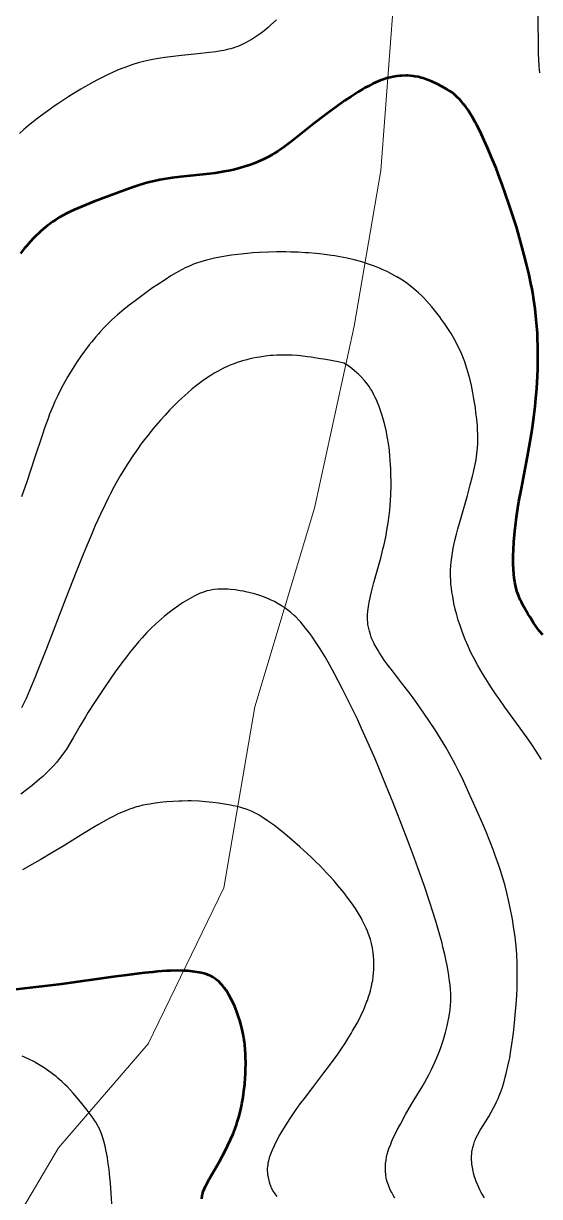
# Model space of a CAD drawing. Header units: metres. Extents: x 545098 to 555652, y 1854398 to 1862642.
# Drawn here: x 547162.6 to 547341.6, y 1859234.2 to 1859641 of the extents above; entities that cross this region are included whole.
import ezdxf

# ---------------------------------------------------------------- set-up
doc = ezdxf.new("R2010")
doc.units = ezdxf.units.M
doc.header["$LTSCALE"] = 6.8
for name, color, linetype, lineweight in [('1', 7, 'Continuous', 25), ('2', 7, 'Continuous', 53), ('52', 7, 'Continuous', 13)]:
    doc.layers.add(name, color=color, linetype=linetype, lineweight=lineweight)

msp = doc.modelspace()

# ---------------------------------------------------------------- linework, layer by layer
at = {"layer": '1'}
for points in [[(547341.6, 1859623.9), (547341.43, 1859626.17), (547341.31, 1859628.61), (547341.25, 1859630.35), (547341.16, 1859634.1), (547340.95, 1859649.24)], [(547250.34, 1859642.22), (547248.41, 1859640.48), (547247.45, 1859639.66), (547246.03, 1859638.49), (547244.63, 1859637.41), (547243.26, 1859636.44), (547241.94, 1859635.58), (547240.65, 1859634.82), (547239.8, 1859634.37), (547238.14, 1859633.57), (547236.91, 1859633.07), (547236.1, 1859632.77), (547235.56, 1859632.59), (547234.49, 1859632.27), (547233.68, 1859632.05), (547232.06, 1859631.68), (547230.43, 1859631.38), (547229.32, 1859631.21), (547227.04, 1859630.91), (547223, 1859630.47), (547217.33, 1859629.9), (547214.44, 1859629.56), (547211.55, 1859629.18), (547210.11, 1859628.96), (547207.98, 1859628.59), (547206.31, 1859628.26), (547204.25, 1859627.79), (547202.39, 1859627.31), (547200.52, 1859626.76), (547199.58, 1859626.45), (547197.67, 1859625.78), (547196.7, 1859625.41), (547195.21, 1859624.81), (547193.18, 1859623.93), (547192.14, 1859623.45), (547190.53, 1859622.67), (547188.02, 1859621.38), (547185.68, 1859620.1), (547182.44, 1859618.23), (547180.78, 1859617.22), (547178.26, 1859615.64), (547174.47, 1859613.14), (547173.22, 1859612.28), (547171.35, 1859610.97), (547168.91, 1859609.19), (547167.72, 1859608.3), (547165.98, 1859606.95), (547164.3, 1859605.59), (547162.69, 1859604.25), (547161.15, 1859602.9)], [(547310.9, 1859454.27), (547310.99, 1859455.07), (547311.21, 1859456.67), (547311.34, 1859457.47), (547311.63, 1859459.06), (547311.97, 1859460.66), (547312.22, 1859461.73), (547312.76, 1859463.91), (547313.26, 1859465.79), (547314.32, 1859469.65), (547316.52, 1859477.34), (547317.53, 1859480.98), (547318.33, 1859484.01), (547318.67, 1859485.46), (547319.14, 1859487.59), (547319.52, 1859489.67), (547319.68, 1859490.71), (547319.93, 1859492.78), (547320.02, 1859493.83), (547320.11, 1859495.42), (547320.14, 1859497.04), (547320.13, 1859498.14), (547320.05, 1859500.38), (547319.98, 1859501.51), (547319.78, 1859503.81), (547319.51, 1859506.13), (547319.3, 1859507.69), (547318.81, 1859510.82), (547318.44, 1859512.91), (547317.91, 1859515.52), (547317.36, 1859517.86), (547316.74, 1859520.2), (547316.39, 1859521.36), (547315.88, 1859522.91), (547315.61, 1859523.68), (547315.18, 1859524.83), (547314.48, 1859526.55), (547313.7, 1859528.26), (547313.15, 1859529.39), (547312.76, 1859530.14), (547311.95, 1859531.63), (547311.32, 1859532.73), (547310.88, 1859533.46), (547309.98, 1859534.9), (547309.51, 1859535.62), (547308.56, 1859537.02), (547307.58, 1859538.4), (547306.92, 1859539.3), (547305.56, 1859541.06), (547304.18, 1859542.76), (547302.39, 1859544.79), (547301.28, 1859545.96), (547300.71, 1859546.53), (547299.54, 1859547.64), (547298.01, 1859548.99), (547296.73, 1859550.02), (547296.06, 1859550.53), (547295.04, 1859551.26), (547293.43, 1859552.33), (547292.1, 1859553.15), (547291.41, 1859553.54), (547290.35, 1859554.12), (547288.7, 1859554.96), (547286.98, 1859555.75), (547286.09, 1859556.13), (547284.26, 1859556.86), (547283.31, 1859557.21), (547281.86, 1859557.71), (547279.87, 1859558.33), (547277.27, 1859559.04), (547274.83, 1859559.61), (547272.3, 1859560.1), (547270.58, 1859560.4), (547269.4, 1859560.58), (547267.02, 1859560.9), (547265.21, 1859561.11), (547263.99, 1859561.23), (547261.53, 1859561.44), (547260.29, 1859561.53), (547257.79, 1859561.66), (547255.29, 1859561.75), (547253.62, 1859561.78), (547250.3, 1859561.78), (547247.51, 1859561.72), (547244.46, 1859561.58), (547242.07, 1859561.43), (547240.32, 1859561.29), (547236.91, 1859560.94), (547234.74, 1859560.66), (547233.34, 1859560.46), (547230.67, 1859560), (547228.8, 1859559.63), (547227.9, 1859559.43), (547226.01, 1859558.96), (547224.06, 1859558.39), (547222.6, 1859557.89), (547221.56, 1859557.5), (547220.88, 1859557.22), (547219.55, 1859556.64), (547218.9, 1859556.34), (547217.62, 1859555.69)], [(547217.62, 1859555.69), (547216.34, 1859555), (547215.48, 1859554.51), (547213.73, 1859553.46), (547211.67, 1859552.17), (547208.81, 1859550.29), (547207.35, 1859549.3), (547204.05, 1859546.96), (547200.79, 1859544.52), (547199.21, 1859543.29), (547197.39, 1859541.82), (547195.19, 1859539.96), (547193.26, 1859538.22), (547192, 1859537.01), (547190.44, 1859535.42), (547189.19, 1859534.09), (547188.57, 1859533.4), (547187.64, 1859532.32), (547186.24, 1859530.63), (547185.4, 1859529.57), (547183.72, 1859527.34), (547182.47, 1859525.59), (547181.23, 1859523.78), (547180.62, 1859522.86), (547179.42, 1859520.98), (547177.98, 1859518.59), (547176.33, 1859515.68), (547175.56, 1859514.22), (547174.46, 1859512.04), (547173.46, 1859509.88), (547172.83, 1859508.44), (547171.65, 1859505.53), (547171.09, 1859504.05), (547169.99, 1859501), (547168.9, 1859497.78), (547166.55, 1859490.64), (547163.69, 1859482.06), (547161.94, 1859476.9)], [(547284.1, 1859512.29), (547283.83, 1859512.8), (547283.25, 1859513.82), (547282.94, 1859514.32), (547282.45, 1859515.08), (547281.74, 1859516.08), (547281.35, 1859516.58), (547280.74, 1859517.32), (547279.74, 1859518.43), (547278.76, 1859519.4), (547278.23, 1859519.89), (547277.39, 1859520.61), (547276.5, 1859521.33), (547275.04, 1859522.39), (547273.72, 1859523.27), (547271.7, 1859523.67), (547267.49, 1859524.45), (547264.95, 1859524.87), (547262.35, 1859525.27), (547261.07, 1859525.44), (547258.63, 1859525.73), (547257.47, 1859525.83), (547255.78, 1859525.95), (547254.69, 1859526), (547252.56, 1859526.03), (547250.49, 1859525.98), (547249.13, 1859525.9), (547248.22, 1859525.82), (547246.38, 1859525.62), (547244.53, 1859525.35), (547243.59, 1859525.19), (547242.16, 1859524.91), (547240.73, 1859524.59), (547240.01, 1859524.41), (547238.55, 1859524), (547237.82, 1859523.78), (547236.73, 1859523.42), (547235.26, 1859522.89), (547234.52, 1859522.6), (547233.41, 1859522.13), (547231.75, 1859521.36), (547230.09, 1859520.49), (547228.98, 1859519.86), (547228.24, 1859519.42), (547226.75, 1859518.48), (547224.88, 1859517.2), (547222.62, 1859515.5), (547221.1, 1859514.27), (547219.57, 1859512.96), (547218.54, 1859512.04), (547216.45, 1859510.1), (547214.34, 1859508.02), (547213.27, 1859506.92), (547211.67, 1859505.22), (547210.06, 1859503.44), (547207.66, 1859500.64), (547206.86, 1859499.67), (547205.67, 1859498.18), (547204.11, 1859496.15), (547203.33, 1859495.11), (547202.18, 1859493.52), (547200.48, 1859491.08), (547198.53, 1859488.09), (547197.57, 1859486.55), (547196.15, 1859484.17), (547194.75, 1859481.69), (547194.05, 1859480.4), (547192.65, 1859477.75), (547191.95, 1859476.37), (547190.9, 1859474.24), (547189.3, 1859470.88), (547187.49, 1859466.9), (547186.02, 1859463.5), (547184.31, 1859459.46), (547183.16, 1859456.65), (547180.81, 1859450.82), (547177.28, 1859441.79), (547170.54, 1859424.27), (547167.83, 1859417.35), (547166.54, 1859414.15), (547165.29, 1859411.12), (547163.45, 1859406.89), (547161.94, 1859403.65)], [(547332.88, 1859294.52), (547333.27, 1859298.52), (547333.44, 1859300.67), (547333.66, 1859304.07), (547333.77, 1859306.44), (547333.85, 1859309.5), (547333.85, 1859313.28), (547333.79, 1859315.21), (547333.65, 1859318.15), (547333.42, 1859321.12), (547333.21, 1859323.11), (547333.05, 1859324.44), (547332.69, 1859327.11), (547332.16, 1859330.44), (547331.4, 1859334.41), (547330.82, 1859337.02), (547330.21, 1859339.6), (547329.47, 1859342.41), (547328.84, 1859344.61), (547328.01, 1859347.32), (547327.43, 1859349.09), (547326.22, 1859352.53), (547325.6, 1859354.22), (547324.31, 1859357.52), (547322.99, 1859360.74), (547322.09, 1859362.86), (547320.28, 1859367.04), (547317.54, 1859373.24), (547316.13, 1859376.32), (547314.67, 1859379.39), (547313.92, 1859380.92), (547312.37, 1859383.97), (547311.57, 1859385.5), (547310.31, 1859387.79), (547309.01, 1859390.07), (547308.11, 1859391.59), (547306.26, 1859394.61), (547305.32, 1859396.09), (547303.41, 1859399.02), (547301.48, 1859401.85), (547300.21, 1859403.67), (547297.7, 1859407.14), (547296.33, 1859408.97), (547293.71, 1859412.39), (547290.5, 1859416.51), (547289.04, 1859418.44), (547287.69, 1859420.29), (547287.06, 1859421.2), (547286.02, 1859422.79), (547285.53, 1859423.57), (547284.86, 1859424.74), (547284.24, 1859425.9), (547283.96, 1859426.48), (547283.44, 1859427.63), (547283.21, 1859428.21), (547282.9, 1859429.08), (547282.54, 1859430.24), (547282.21, 1859431.71), (547282.06, 1859432.6), (547282.01, 1859433.04), (547281.91, 1859434.41), (547281.9, 1859435.33), (547281.92, 1859435.96), (547282.01, 1859437.23), (547282.21, 1859438.88), (547282.44, 1859440.26), (547282.89, 1859442.42), (547283.26, 1859443.93), (547284.12, 1859447.18), (547285.92, 1859453.61), (547286.46, 1859455.6), (547287.25, 1859458.7), (547287.63, 1859460.3), (547288.11, 1859462.48), (547288.33, 1859463.58), (547288.65, 1859465.26), (547289.07, 1859467.83), (547289.41, 1859470.44), (547289.59, 1859472.19), (547289.86, 1859475.72), (547289.95, 1859477.48), (547290.04, 1859480.98), (547290.04, 1859482.13), (547290.01, 1859484.4), (547289.94, 1859486.61), (547289.87, 1859488.05), (547289.68, 1859490.83), (547289.46, 1859493.06), (547289.17, 1859495.41), (547288.88, 1859497.21), (547288.65, 1859498.52), (547288.48, 1859499.38), (547287.9, 1859501.88), (547287.47, 1859503.49), (547286.99, 1859505.08), (547286.65, 1859506.12), (547285.9, 1859508.19), (547285.36, 1859509.56), (547285.07, 1859510.25), (547284.6, 1859511.27), (547284.1, 1859512.29)], [(547342.22, 1859385.83), (547340.41, 1859388.64), (547338.86, 1859390.96), (547337.82, 1859392.47), (547335.73, 1859395.44), (547329.51, 1859403.99), (547327.52, 1859406.78), (547326.55, 1859408.17), (547324.88, 1859410.63), (547324.07, 1859411.87), (547322.89, 1859413.73), (547321.75, 1859415.59), (547320.13, 1859418.41), (547318.85, 1859420.79), (547317.88, 1859422.71), (547317.42, 1859423.67), (547316.75, 1859425.13), (547315.79, 1859427.35), (547314.82, 1859429.85), (547314.1, 1859431.87), (547313.38, 1859434.12), (547312.85, 1859435.92), (547312.33, 1859437.93), (547311.87, 1859439.92), (547311.67, 1859440.91), (547311.32, 1859442.85), (547311.17, 1859443.81), (547310.99, 1859445.22), (547310.84, 1859446.6), (547310.75, 1859447.95), (547310.7, 1859449.27), (547310.69, 1859450.55), (547310.71, 1859451.39), (547310.79, 1859453.05), (547310.9, 1859454.27)], [(547310.09, 1859296.25), (547310.41, 1859298.15), (547310.53, 1859299.09), (547310.67, 1859300.48), (547310.75, 1859301.87), (547310.77, 1859302.58), (547310.77, 1859304.02), (547310.75, 1859304.76), (547310.68, 1859305.9), (547310.52, 1859307.7), (547310.37, 1859308.96), (547309.97, 1859311.7), (547309.48, 1859314.41), (547309.18, 1859315.87), (547308.67, 1859318.21), (547308.07, 1859320.74), (547307.73, 1859322.09), (547306.54, 1859326.47), (547305.84, 1859328.87), (547304.8, 1859332.29), (547303.31, 1859336.95), (547301.76, 1859341.55), (547299.39, 1859348.26), (547298.24, 1859351.42), (547295.78, 1859357.99), (547293.83, 1859363.07), (547290.78, 1859370.81), (547289.22, 1859374.68), (547286.07, 1859382.31), (547284.49, 1859386.02), (547282.15, 1859391.4), (547279.86, 1859396.49), (547278.37, 1859399.72), (547277.39, 1859401.8), (547275.47, 1859405.77), (547273.15, 1859410.4), (547270.48, 1859415.46), (547268.79, 1859418.52), (547267.16, 1859421.34), (547265.43, 1859424.18), (547264.12, 1859426.23), (547262.54, 1859428.56), (547261.54, 1859429.94), (547260.89, 1859430.8), (547259.63, 1859432.36), (547258.72, 1859433.41), (547258.13, 1859434.06), (547256.98, 1859435.23), (547256.42, 1859435.77), (547255.32, 1859436.74), (547254.24, 1859437.6), (547253.05, 1859438.46), (547252.11, 1859439.08), (547250.92, 1859439.8), (547249.6, 1859440.52), (547248.53, 1859441.05), (547247.73, 1859441.42), (547246.12, 1859442.09), (547244.49, 1859442.68), (547242.66, 1859443.24), (547241.17, 1859443.62), (547239.65, 1859443.96), (547238.89, 1859444.11), (547237.75, 1859444.32), (547236.04, 1859444.57), (547234.36, 1859444.74), (547233.53, 1859444.8), (547231.91, 1859444.86), (547231.12, 1859444.86), (547229.98, 1859444.81), (547228.68, 1859444.7), (547228.05, 1859444.61), (547227.12, 1859444.44), (547226.2, 1859444.22), (547225.74, 1859444.09), (547224.34, 1859443.61), (547223.62, 1859443.32), (547222.51, 1859442.81), (547221.74, 1859442.42), (547220.11, 1859441.52), (547218.55, 1859440.58), (547217.73, 1859440.06), (547216.46, 1859439.21), (547214.49, 1859437.81), (547213.14, 1859436.8), (547211.43, 1859435.44), (547209.37, 1859433.68), (547208.35, 1859432.75), (547206.83, 1859431.3), (547205.35, 1859429.79), (547203.73, 1859428.03), (547202.47, 1859426.58), (547201.53, 1859425.47), (547199.69, 1859423.2), (547197.9, 1859420.88), (547196.73, 1859419.31), (547194.42, 1859416.15), (547191.08, 1859411.4), (547189.48, 1859409.05), (547187.17, 1859405.57), (547185.03, 1859402.19)], [(547185.03, 1859402.19), (547184.03, 1859400.53), (547182.15, 1859397.33), (547179.81, 1859393.25), (547178.64, 1859391.31), (547177.45, 1859389.42), (547176.84, 1859388.5), (547175.88, 1859387.14), (547175.09, 1859386.1), (547174.04, 1859384.8), (547173.01, 1859383.63), (547171.88, 1859382.43), (547171.28, 1859381.83), (547169.97, 1859380.58), (547169.26, 1859379.93), (547168.12, 1859378.93), (547165.55, 1859376.79), (547164.1, 1859375.64), (547161.7, 1859373.8)], [(547276.74, 1859291.67), (547278.25, 1859294.35), (547278.95, 1859295.69), (547279.82, 1859297.46), (547280.23, 1859298.34), (547280.81, 1859299.65), (547281.59, 1859301.59), (547281.83, 1859302.23), (547282.26, 1859303.5), (547282.65, 1859304.75), (547282.88, 1859305.58), (547283.29, 1859307.21), (547283.54, 1859308.41), (547283.68, 1859309.21), (547283.91, 1859310.79), (547283.99, 1859311.57), (547284.1, 1859313.11), (547284.14, 1859314.63), (547284.1, 1859316.29), (547284, 1859317.61), (547283.85, 1859318.91), (547283.76, 1859319.55), (547283.59, 1859320.51), (547283.27, 1859321.95), (547282.89, 1859323.38), (547282.67, 1859324.1), (547282.17, 1859325.54), (547281.89, 1859326.26), (547281.43, 1859327.34), (547280.66, 1859328.98), (547280.09, 1859330.09), (547279.68, 1859330.84), (547278.81, 1859332.35), (547277.72, 1859334.08), (547276.38, 1859336.04), (547275.22, 1859337.64), (547273.67, 1859339.66), (547272.34, 1859341.3), (547271.65, 1859342.12), (547270.22, 1859343.78), (547268.72, 1859345.44), (547267.68, 1859346.55), (547265.53, 1859348.78), (547263.64, 1859350.67), (547262.35, 1859351.91), (547259.72, 1859354.36), (547258.41, 1859355.55), (547255.79, 1859357.84), (547253.25, 1859359.97), (547251.63, 1859361.28), (547249.58, 1859362.87), (547247.25, 1859364.57), (547245.67, 1859365.62), (547244.34, 1859366.44), (547243.49, 1859366.92), (547242.93, 1859367.21), (547241.83, 1859367.74), (547241.29, 1859367.98), (547240.2, 1859368.41), (547238.34, 1859369.03), (547236.76, 1859369.45), (547235.35, 1859369.78), (547234.36, 1859369.98), (547232.31, 1859370.35), (547230.17, 1859370.68), (547228.22, 1859370.92), (547225.74, 1859371.16), (547223.51, 1859371.31), (547220.77, 1859371.41), (547219.69, 1859371.42), (547217.55, 1859371.4), (547216.49, 1859371.36), (547214.4, 1859371.25), (547212.32, 1859371.09), (547210.94, 1859370.96), (547208.2, 1859370.62), (547206.36, 1859370.35), (547205.43, 1859370.19), (547204, 1859369.9), (547202.52, 1859369.54), (547201.76, 1859369.33), (547200.16, 1859368.83), (547199.33, 1859368.54), (547198.03, 1859368.04), (547196.19, 1859367.27), (547195.22, 1859366.82), (547193.69, 1859366.08), (547192.08, 1859365.24), (547191.23, 1859364.78), (547188.55, 1859363.25), (547186.62, 1859362.1), (547182.41, 1859359.52), (547176, 1859355.56), (547172.41, 1859353.39), (547168.55, 1859351.11), (547166.52, 1859349.93), (547162.23, 1859347.5)], [(547291.36, 1859233.71), (547290.87, 1859234.53), (547290.27, 1859235.6), (547289.99, 1859236.14), (547289.61, 1859236.94), (547289.12, 1859238.14), (547288.73, 1859239.34), (547288.53, 1859240.14), (547288.41, 1859240.67), (547288.23, 1859241.73), (547288.11, 1859243.06), (547288.09, 1859244.12), (547288.1, 1859244.65), (547288.18, 1859245.71), (547288.31, 1859246.77), (547288.52, 1859247.95), (547288.75, 1859248.9), (547289.08, 1859250.09), (547289.34, 1859250.88), (547289.93, 1859252.46), (547290.25, 1859253.25), (547290.95, 1859254.82), (547291.7, 1859256.37), (547292.22, 1859257.39), (547293.29, 1859259.39), (547295.11, 1859262.68), (547297.19, 1859266.29), (547300.81, 1859272.27), (547301.76, 1859273.89), (547303.19, 1859276.47), (547304.14, 1859278.32), (547305.29, 1859280.82), (547305.74, 1859281.88), (547306.62, 1859284.09), (547307.17, 1859285.62), (547307.87, 1859287.7), (547308.2, 1859288.74), (547308.89, 1859291.1), (547309.49, 1859293.44), (547309.75, 1859294.58), (547310.09, 1859296.25)], [(547322.49, 1859233.81), (547321.91, 1859234.73), (547321.36, 1859235.67), (547320.85, 1859236.62), (547320.1, 1859238.22), (547319.58, 1859239.51), (547319.24, 1859240.48), (547319.03, 1859241.13), (547318.68, 1859242.41), (547318.53, 1859243.04), (547318.28, 1859244.29), (547318.11, 1859245.51), (547318.03, 1859246.3), (547318, 1859246.81), (547317.98, 1859248.23), (547318.03, 1859249.03), (547318.11, 1859249.8), (547318.19, 1859250.3), (547318.38, 1859251.28), (547318.71, 1859252.45), (547319.03, 1859253.35), (547319.21, 1859253.8), (547319.6, 1859254.68), (547320.02, 1859255.55), (547320.99, 1859257.28), (547322.2, 1859259.27), (547323.92, 1859262.05), (547324.79, 1859263.51), (547325.64, 1859265.03), (547326.05, 1859265.82), (547326.65, 1859267.04), (547327.21, 1859268.3), (547327.56, 1859269.16), (547328.23, 1859270.94), (547328.54, 1859271.85), (547329.13, 1859273.71), (547329.67, 1859275.6), (547330, 1859276.88), (547330.61, 1859279.45), (547331.02, 1859281.39), (547331.21, 1859282.37), (547331.65, 1859284.9), (547331.98, 1859287.05), (547332.29, 1859289.34), (547332.49, 1859290.97), (547332.88, 1859294.52)], [(547250.52, 1859234.23), (547249.81, 1859235.19), (547249.1, 1859236.33), (547248.65, 1859237.2), (547248.46, 1859237.63), (547248.13, 1859238.45), (547247.87, 1859239.26), (547247.73, 1859239.79), (547247.52, 1859240.84), (547247.35, 1859241.89), (547247.3, 1859242.42), (547247.25, 1859243.23), (547247.26, 1859244.07), (547247.29, 1859244.51), (547247.39, 1859245.41), (547247.46, 1859245.88), (547247.61, 1859246.61), (547247.88, 1859247.65), (547248.05, 1859248.19), (547248.35, 1859249.04), (547248.9, 1859250.41), (547249.58, 1859251.9), (547250.1, 1859252.95), (547251.3, 1859255.18), (547251.97, 1859256.34), (547253.43, 1859258.76), (547255.04, 1859261.27), (547256.96, 1859264.1), (547258.57, 1859266.38), (547259.98, 1859268.29), (547262.87, 1859272.1), (547266.78, 1859277.18), (547268.73, 1859279.74), (547270.63, 1859282.33), (547271.57, 1859283.65), (547273.18, 1859286), (547273.97, 1859287.19), (547275.11, 1859288.98), (547276.21, 1859290.77), (547276.74, 1859291.67)], [(547191.66, 1859247.8), (547191.18, 1859250.43), (547190.91, 1859251.66), (547190.48, 1859253.4), (547190, 1859254.97), (547189.65, 1859255.94), (547189.41, 1859256.55), (547188.91, 1859257.7), (547188.51, 1859258.51), (547188.23, 1859259.03), (547187.66, 1859260.02), (547187.36, 1859260.5), (547186.73, 1859261.43), (547186.08, 1859262.35), (547184.68, 1859264.18), (547182.36, 1859267.09), (547181.11, 1859268.59), (547179.79, 1859270.11), (547177.69, 1859272.35), (547176.95, 1859273.08), (547175.82, 1859274.15), (547174.65, 1859275.18), (547173.86, 1859275.85), (547172.23, 1859277.13), (547171.4, 1859277.74), (547169.73, 1859278.9), (547168.03, 1859279.97), (547166.9, 1859280.63), (547166.14, 1859281.04), (547164.64, 1859281.81), (547162.96, 1859282.58), (547162.12, 1859282.92)], [(547193.2, 1859231.72), (547193, 1859235.37), (547192.73, 1859238.94), (547192.55, 1859240.81), (547192.24, 1859243.63), (547191.87, 1859246.44), (547191.66, 1859247.8)]]:
    msp.add_lwpolyline(points, dxfattribs=at)
at = {"layer": '2'}
for points in [[(547333.82, 1859443.87), (547333.59, 1859444.63), (547333.31, 1859445.72), (547333.01, 1859447.23), (547332.78, 1859448.73), (547332.64, 1859450.04), (547332.5, 1859451.82), (547332.43, 1859453.57), (547332.41, 1859456.44), (547332.47, 1859458.51), (547332.62, 1859461.3), (547332.82, 1859463.67), (547332.94, 1859464.91), (547333.16, 1859466.83), (547333.56, 1859469.85), (547334.05, 1859473.03), (547334.42, 1859475.23), (547335.24, 1859479.78), (547337.33, 1859490.85), (547337.91, 1859494.04), (547338.72, 1859498.76), (547339.08, 1859501.07), (547339.57, 1859504.48), (547340.01, 1859508.15), (547340.3, 1859511.02), (547340.59, 1859514.51), (547340.83, 1859518.58), (547340.93, 1859521.22), (547341, 1859525.49), (547340.97, 1859528.81), (547340.87, 1859532.04), (547340.79, 1859533.64), (547340.64, 1859536.02), (547340.44, 1859538.4), (547340.32, 1859539.6), (547340.04, 1859542.01), (547339.6, 1859545.07), (547339.19, 1859547.59), (547338.96, 1859548.87), (547338.57, 1859550.84), (547337.93, 1859553.88), (547337.19, 1859557.06), (547336.27, 1859560.72), (547335.46, 1859563.73), (547334.15, 1859568.36), (547333.52, 1859570.44), (547332.21, 1859574.63), (547331.18, 1859577.78), (547329.57, 1859582.47), (547328.74, 1859584.79), (547327.22, 1859588.84), (547326.46, 1859590.82), (547325.29, 1859593.71), (547323.54, 1859597.86), (547322.37, 1859600.47), (547320.92, 1859603.52), (547319.77, 1859605.77), (547319.21, 1859606.83), (547318.38, 1859608.32), (547317.16, 1859610.33), (547316.76, 1859610.94), (547315.98, 1859612.06), (547315.22, 1859613.07), (547314.4, 1859614.06), (547313.75, 1859614.77), (547313.04, 1859615.48), (547312.58, 1859615.91), (547311.67, 1859616.68), (547311.22, 1859617.02), (547310.35, 1859617.63), (547309.49, 1859618.16), (547308.93, 1859618.48), (547306.2, 1859619.93), (547304.2, 1859620.88), (547303, 1859621.39), (547302.38, 1859621.62), (547301.14, 1859622.03), (547300.5, 1859622.21), (547299.52, 1859622.45), (547298.32, 1859622.67), (547297.71, 1859622.76), (547296.77, 1859622.85), (547295.81, 1859622.91), (547295.32, 1859622.92), (547293.85, 1859622.89), (547293.11, 1859622.84), (547292.1, 1859622.74), (547290.84, 1859622.54), (547289.71, 1859622.3), (547288.56, 1859622), (547287.29, 1859621.6), (547286.25, 1859621.21), (547285.47, 1859620.89), (547283.86, 1859620.16), (547282.18, 1859619.3), (547281.02, 1859618.66), (547280.23, 1859618.2), (547278.58, 1859617.2), (547276.12, 1859615.62), (547274.07, 1859614.24), (547270.9, 1859612.01)], [(547270.9, 1859612.01), (547268.78, 1859610.47), (547267.38, 1859609.43), (547263.17, 1859606.19), (547256.85, 1859601.15), (547255.21, 1859599.86), (547252.85, 1859598.11), (547251.35, 1859597.06), (547250.62, 1859596.58), (547249.53, 1859595.9), (547248.8, 1859595.47), (547247.35, 1859594.66), (547245.88, 1859593.92), (547244.88, 1859593.45), (547242.79, 1859592.58), (547241.32, 1859592.03), (547239.37, 1859591.37), (547237.49, 1859590.82), (547235.47, 1859590.31), (547234.41, 1859590.07), (547232.17, 1859589.63), (547230.98, 1859589.42), (547229.11, 1859589.15), (547227.14, 1859588.9), (547217.08, 1859587.84), (547214.15, 1859587.48), (547211.28, 1859587.04), (547209.89, 1859586.78), (547207.86, 1859586.35), (547205.68, 1859585.81), (547202.72, 1859584.94), (547200.22, 1859584.11), (547197.72, 1859583.22), (547187.09, 1859579.24), (547184.29, 1859578.14), (547181.52, 1859576.97), (547180.15, 1859576.36), (547178.37, 1859575.52), (547177.5, 1859575.08), (547176.23, 1859574.4), (547174.99, 1859573.7), (547173.8, 1859572.97), (547172.66, 1859572.22), (547171.56, 1859571.44), (547170.85, 1859570.9), (547169.48, 1859569.79), (547168.5, 1859568.93), (547167.86, 1859568.34), (547166.62, 1859567.14), (547166.02, 1859566.52), (547164.85, 1859565.25), (547163.71, 1859563.94), (547162.97, 1859563.05), (547161.51, 1859561.21)], [(547342.64, 1859428.97), (547341.42, 1859430.46), (547340.28, 1859431.98), (547339.43, 1859433.22), (547338.25, 1859435.09), (547337.51, 1859436.33), (547336.13, 1859438.77), (547335.29, 1859440.37), (547334.89, 1859441.18), (547334.33, 1859442.47), (547333.82, 1859443.87)], [(547224.39, 1859233.51), (547224.54, 1859234.55), (547224.68, 1859235.18), (547224.95, 1859236), (547225.4, 1859237.09), (547225.84, 1859238.02), (547226.19, 1859238.7), (547227.03, 1859240.25), (547230.54, 1859246.44), (547232.52, 1859250.13), (547233.38, 1859251.84), (547234.41, 1859254), (547235.25, 1859255.95), (547236, 1859257.89), (547236.45, 1859259.17), (547236.73, 1859260.02), (547237.24, 1859261.72), (547237.58, 1859262.99), (547238.16, 1859265.53), (547238.33, 1859266.37), (547238.63, 1859268.07), (547238.89, 1859269.77), (547239.04, 1859270.91), (547239.29, 1859273.21), (547239.48, 1859275.53), (547239.55, 1859276.7), (547239.63, 1859278.46), (547239.66, 1859280.24), (547239.61, 1859282.92), (547239.57, 1859283.81), (547239.48, 1859285.16), (547239.3, 1859286.96), (547239.19, 1859287.87), (547238.99, 1859289.22), (547238.75, 1859290.58), (547238.31, 1859292.61), (547238.08, 1859293.52), (547237.58, 1859295.3), (547237.31, 1859296.19), (547236.71, 1859297.92), (547236.43, 1859298.67), (547235.84, 1859300.14), (547235.37, 1859301.21), (547234.63, 1859302.73), (547233.85, 1859304.16), (547233.45, 1859304.83), (547232.84, 1859305.78), (547232.22, 1859306.65), (547231.58, 1859307.45), (547230.94, 1859308.16), (547230.28, 1859308.8), (547229.54, 1859309.42), (547228.93, 1859309.87), (547228.24, 1859310.3), (547227.76, 1859310.57), (547227.44, 1859310.73), (547226.79, 1859311.02), (547226.3, 1859311.21), (547225.28, 1859311.55), (547224.22, 1859311.82), (547223.49, 1859311.97), (547221.98, 1859312.21), (547220.38, 1859312.39), (547219.54, 1859312.46), (547218.2, 1859312.54), (547216, 1859312.58), (547213.52, 1859312.52), (547212.15, 1859312.46), (547209.11, 1859312.24), (547207.44, 1859312.09), (547204.69, 1859311.81), (547202.71, 1859311.58), (547198.4, 1859311.04), (547193.72, 1859310.41), (547175.8, 1859307.94), (547171.92, 1859307.44), (547166.86, 1859306.82), (547157.05, 1859305.65)]]:
    msp.add_lwpolyline(points, dxfattribs=at)
at = {"layer": '52'}
msp.add_lwpolyline([(547371.4, 1859909.36), (547338.12, 1859864.57), (547317.46, 1859828.97), (547305.98, 1859756.61), (547295.65, 1859700.33), (547291.06, 1859649.8), (547286.47, 1859590.08), (547277.29, 1859536.1), (547263.51, 1859472.93), (547242.85, 1859404.01), (547232.06, 1859341.34), (547205.85, 1859287.24), (547174.72, 1859251.17), (547122.3, 1859162.65), (547060.05, 1859088.88), (547002.71, 1859008.55), (546978.14, 1858959.37)], dxfattribs=at)

doc.saveas('drawing.dxf')
